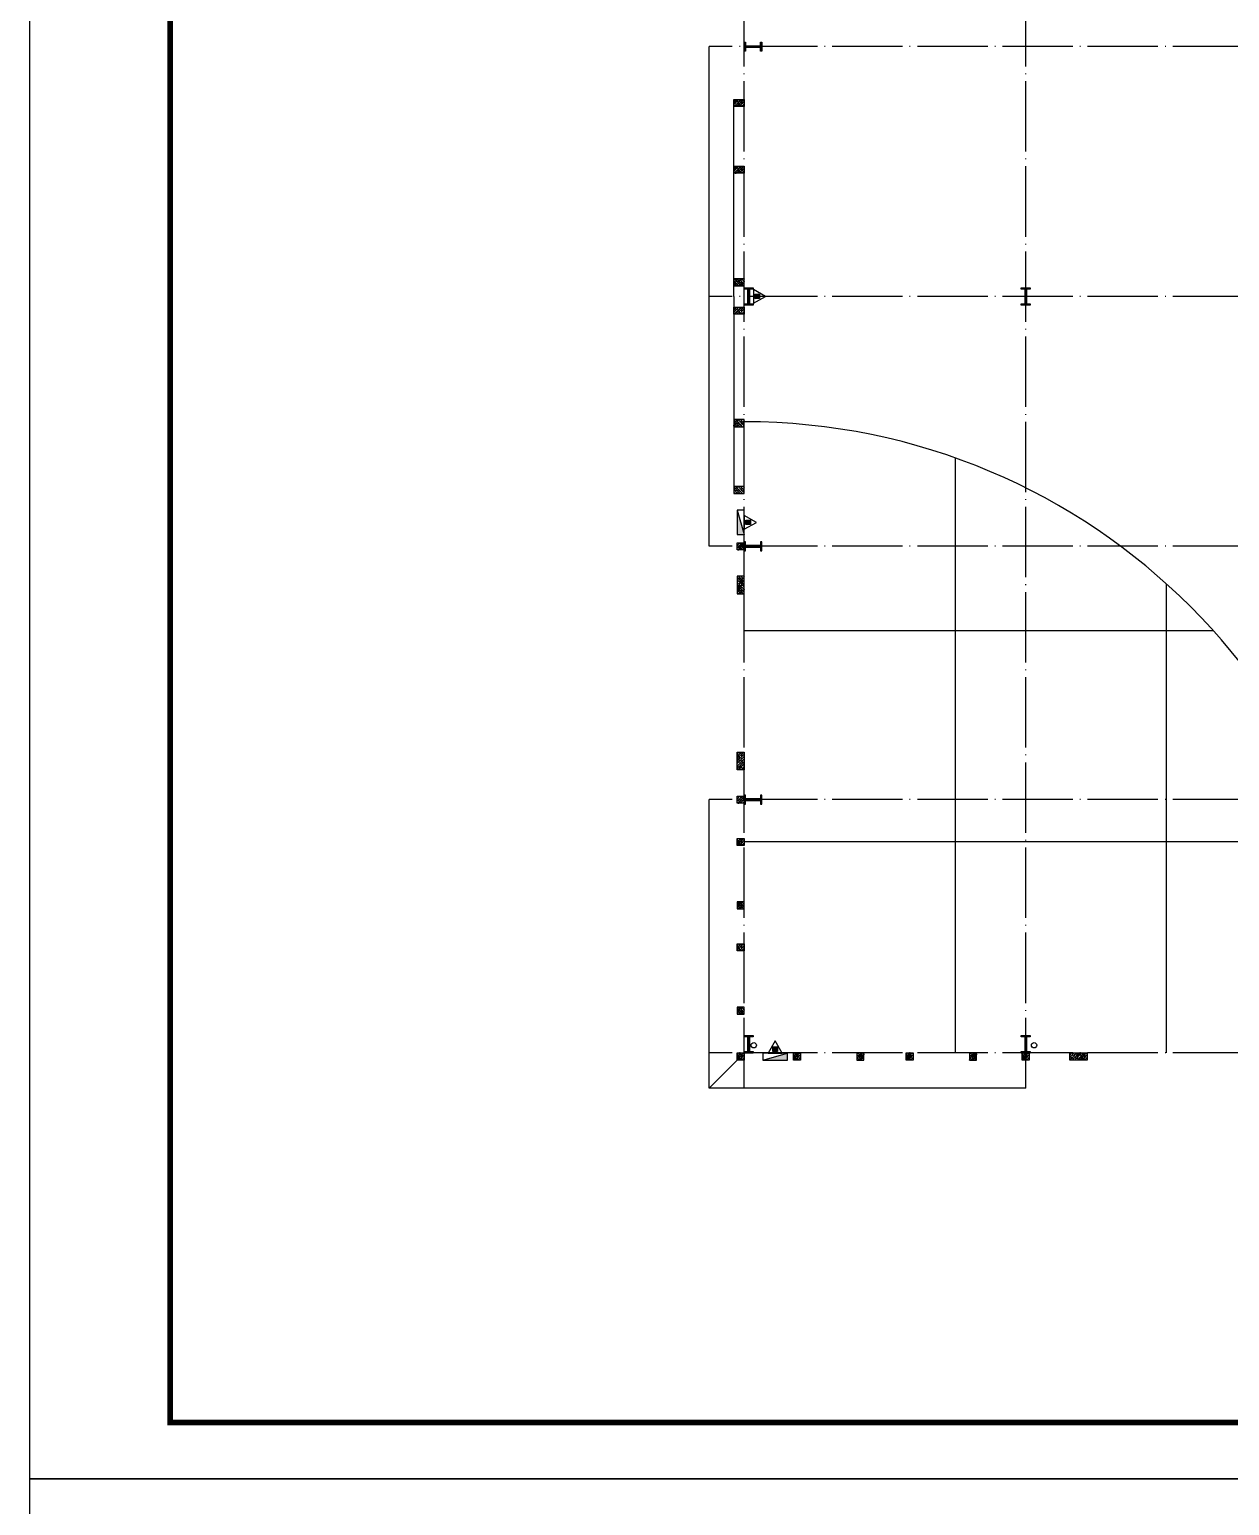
# Model space of a CAD drawing. Extents: x 1036631 to 1215829, y 514619 to 909419.
# Drawn here: x 1096949 to 1131059, y 715459 to 757406 of the extents above; entities that cross this region are included whole.
import ezdxf

# ---------------------------------------------------------------- set-up
doc = ezdxf.new("R2010")
doc.units = 0
doc.header["$LTSCALE"] = 1000
doc.header["$MEASUREMENT"] = 0
doc.linetypes.add('DOTE', pattern=[2.42, 2, -0.2, 0.02, -0.2])
for name, color, linetype in [('DOTE', 1, 'Continuous'), ('EQUIP_消火栓', 7, 'Continuous'), ('EQUIP_消防', 7, 'Continuous'), ('GZ', 7, 'Continuous'), ('PUB_TITLE', 4, 'Continuous'), ('VPIPE-消防', 1, 'TG_XH'), ('刚柱', 2, 'Continuous'), ('卫浴', 7, 'Continuous'), ('散水', 32, 'Continuous')]:
    doc.layers.add(name, color=color, linetype=linetype)
doc.styles.add('TG_LINETYPE', font='SIMPLEX', dxfattribs={"width": 0.8, "height": 3, "bigfont": 'HZTXT'})
doc.linetypes.add('TG_XH', pattern='A,2,-0.6,["XH",TG_LINETYPE,S=0.1,R=0,X=-0.52,Y=-0.15],0', length=2.6)

# ---------------------------------------------------------------- blocks, each defined once
blk = doc.blocks.new('sdhfxdhnfdhx')
h = blk.add_hatch(color=256)
h.paths.add_polyline_path([(3050366, 936899), (3050616, 936899), (3050616, 936859), (3050366, 936859)])
h.paths.add_polyline_path([(3050511, 937319), (3050511, 936899), (3050471, 936899), (3050471, 937319)])
h.paths.add_polyline_path([(3050366, 937359), (3050616, 937359), (3050616, 937319), (3050366, 937319)])
for points in [[(3050366, 937359), (3050616, 937359), (3050616, 937319), (3050366, 937319)], [(3050511, 937319), (3050511, 936899), (3050471, 936899), (3050471, 937319)], [(3050366, 936899), (3050616, 936899), (3050616, 936859), (3050366, 936859)]]:
    blk.add_lwpolyline(points, close=True)
blk = doc.blocks.new('$ATTACHMENT$00000214')
h = blk.add_hatch()
h.set_pattern_fill('ANSI31', color=256, scale=200, style=0)
h.set_pattern_definition([(45, (-38543.802, -6842.639), (-17.67767, 17.67767), [])])
h.paths.add_polyline_path([(-65, 2), (65, 2), (65, -128), (-65, -128)])
for points in [[(0, 172), (-198, -172), (198, -172)], [(-65, 2), (65, 2), (65, -128), (-65, -128)]]:
    blk.add_lwpolyline(points, close=True)
blk = doc.blocks.new('$TwtSys$00000434')
for p, q in [((-0.5, 0.5), (-0.5, -0.5)), ((-0.5, -0.5), (0.5, 0.5)), ((0.5, 0.5), (-0.5, 0.5)), ((0.5, -0.5), (0.5, 0.5)), ((-0.5, -0.5), (0.5, -0.5))]:
    blk.add_line(p, q)
blk.add_solid([(0.5, -0.5), (0.5, 0.5), (-0.5, -0.5)])
blk = doc.blocks.new('xhs')
at = {"layer": 'EQUIP_消火栓', "xscale": 700.0000000000026, "yscale": 200, "zscale": 700, "rotation": 359.9999949910357}
blk.add_blockref('$TwtSys$00000434', (4416311, -1410339), dxfattribs=at)
at = {"layer": 'EQUIP_消防'}
blk.add_blockref('$ATTACHMENT$00000214', (4416311, -1410067), dxfattribs=at)

msp = doc.modelspace()

# ---------------------------------------------------------------- hatches: boundary and pattern name
at = {"layer": 'GZ'}
h = msp.add_hatch(dxfattribs=at)
h.set_pattern_fill('钢筋混凝土', color=256, scale=20, style=0)
h.set_pattern_definition([(225, (1170651.187, 831023.906), (35.35534, -35.35534), []), (230, (1170651.19, 831023.9), (-143.45204, 12.55043), [15, -165]), (175, (1170651.19, 831023.9), (27.75027, -150.43843), [12, -132]), (280.4514, (1170639.23, 831024.95), (-115.70188, -137.8879), [12.74804, -140.22842]), (226.1842, (1170651.19, 830983.9), (-213.4482, 33.1038), [22.5, -247.5]), (276.6356, (1170633.4, 830986.66), (-186.93254, -194.82357), [19.12206, -210.3426]), (171.1842, (1170651.19, 830983.9), (-186.9324, -194.8237), [18, -198]), (201, (1170631.19, 830993.9), (-119.38141, 80.52378), [15, -165]), (146, (1170631.19, 830993.9), (-48.66307, -145.03), [12, -132]), (251.4514, (1170621.24, 831000.62), (-168.04453, -64.5061), [12.74804, -140.22842]), (217.5, (1170651.187, 831023.906), (-2.43197, -66.57877), [0, -130.4, 0, -134, 0, -132.5]), (187.5, (1170651.19, 831023.906), (-52.61391, -78.88234), [0, -76.4, 0, -127.4, 0, -50.5]), (147.5, (1170695.787, 831023.906), (-106.764487, 4.510974), [0, -50, 0, -156, 0, -207]), (137.5, (1170715.79, 831023.91), (-116.63723, -20.021), [0, -65, 0, -103.6, 0, -147])])
h.paths.add_polyline_path([(1117267, 755219), (1116967, 755219), (1116967, 755419), (1117267, 755419)])
h = msp.add_hatch(dxfattribs=at)
h.set_pattern_fill('钢筋混凝土', color=256, scale=20, style=0)
h.set_pattern_definition([(225, (1170651.187, 829123.906), (35.35534, -35.35534), []), (230, (1170651.19, 829123.9), (-143.45204, 12.55043), [15, -165]), (175, (1170651.19, 829123.9), (27.75027, -150.43843), [12, -132]), (280.4514, (1170639.23, 829124.95), (-115.70188, -137.8879), [12.74804, -140.22842]), (226.1842, (1170651.19, 829083.9), (-213.4482, 33.1038), [22.5, -247.5]), (276.6356, (1170633.4, 829086.66), (-186.93254, -194.82357), [19.12206, -210.3426]), (171.1842, (1170651.19, 829083.9), (-186.9324, -194.8237), [18, -198]), (201, (1170631.19, 829093.9), (-119.38141, 80.52378), [15, -165]), (146, (1170631.19, 829093.9), (-48.66307, -145.03), [12, -132]), (251.4514, (1170621.24, 829100.62), (-168.04453, -64.5061), [12.74804, -140.22842]), (217.5, (1170651.187, 829123.906), (-2.43197, -66.57877), [0, -130.4, 0, -134, 0, -132.5]), (187.5, (1170651.19, 829123.906), (-52.61391, -78.88234), [0, -76.4, 0, -127.4, 0, -50.5]), (147.5, (1170695.787, 829123.906), (-106.764487, 4.510974), [0, -50, 0, -156, 0, -207]), (137.5, (1170715.79, 829123.91), (-116.63723, -20.021), [0, -65, 0, -103.6, 0, -147])])
h.paths.add_polyline_path([(1117267, 753319), (1116967, 753319), (1116967, 753519), (1117267, 753519)])
h = msp.add_hatch(dxfattribs=at)
h.set_pattern_fill('钢筋混凝土', color=256, scale=20, style=0)
h.set_pattern_definition([(135, (1170651.187, 674513.577), (35.35534, 35.35534), []), (130, (1170651.19, 674513.58), (-143.45204, -12.55043), [15, -165]), (185, (1170651.19, 674513.58), (27.75027, 150.43843), [12, -132]), (79.5486, (1170639.23, 674512.53), (-115.70188, 137.8879), [12.74804, -140.22842]), (133.8158, (1170651.19, 674553.58), (-213.4482, -33.1038), [22.5, -247.5]), (83.3644, (1170633.4, 674550.82), (-186.93254, 194.82357), [19.12206, -210.3426]), (188.8158, (1170651.19, 674553.58), (-186.9324, 194.8237), [18, -198]), (159, (1170631.19, 674543.58), (-119.38141, -80.52378), [15, -165]), (214, (1170631.19, 674543.58), (-48.66307, 145.03), [12, -132]), (108.5486, (1170621.24, 674536.87), (-168.04453, 64.5061), [12.74804, -140.22842]), (142.5, (1170651.187, 674513.577), (-2.43197, 66.57877), [0, -130.4, 0, -134, 0, -132.5]), (172.5, (1170651.19, 674513.58), (-52.61391, 78.88234), [0, -76.4, 0, -127.4, 0, -50.5]), (212.5, (1170695.787, 674513.58), (-106.764487, -4.510974), [0, -50, 0, -156, 0, -207]), (222.5, (1170715.79, 674513.58), (-116.63723, 20.021), [0, -65, 0, -103.6, 0, -147])])
h.paths.add_polyline_path([(1117267, 750319), (1116967, 750319), (1116967, 750119), (1117267, 750119)])
h = msp.add_hatch(dxfattribs=at)
h.set_pattern_fill('钢筋混凝土', color=256, scale=20, style=0)
h.set_pattern_definition([(225, (1170651.187, 825123.906), (35.35534, -35.35534), []), (230, (1170651.19, 825123.9), (-143.45204, 12.55043), [15, -165]), (175, (1170651.19, 825123.9), (27.75027, -150.43843), [12, -132]), (280.4514, (1170639.23, 825124.95), (-115.70188, -137.8879), [12.74804, -140.22842]), (226.1842, (1170651.19, 825083.9), (-213.4482, 33.1038), [22.5, -247.5]), (276.6356, (1170633.4, 825086.66), (-186.93254, -194.82357), [19.12206, -210.3426]), (171.1842, (1170651.19, 825083.9), (-186.9324, -194.8237), [18, -198]), (201, (1170631.19, 825093.9), (-119.38141, 80.52378), [15, -165]), (146, (1170631.19, 825093.9), (-48.66307, -145.03), [12, -132]), (251.4514, (1170621.24, 825100.62), (-168.04453, -64.5061), [12.74804, -140.22842]), (217.5, (1170651.187, 825123.906), (-2.43197, -66.57877), [0, -130.4, 0, -134, 0, -132.5]), (187.5, (1170651.19, 825123.906), (-52.61391, -78.88234), [0, -76.4, 0, -127.4, 0, -50.5]), (147.5, (1170695.787, 825123.906), (-106.764487, 4.510974), [0, -50, 0, -156, 0, -207]), (137.5, (1170715.79, 825123.91), (-116.63723, -20.021), [0, -65, 0, -103.6, 0, -147])])
h.paths.add_polyline_path([(1117267, 749319), (1116967, 749319), (1116967, 749519), (1117267, 749519)])
h = msp.add_hatch(dxfattribs=at)
h.set_pattern_fill('钢筋混凝土', color=256, scale=20, style=0)
h.set_pattern_definition([(135, (1170551.187, 670513.577), (35.35534, 35.35534), []), (130, (1170551.19, 670513.58), (-143.45204, -12.55043), [15, -165]), (185, (1170551.19, 670513.58), (27.75027, 150.43843), [12, -132]), (79.5486, (1170539.23, 670512.53), (-115.70188, 137.8879), [12.74804, -140.22842]), (133.8158, (1170551.19, 670553.58), (-213.4482, -33.1038), [22.5, -247.5]), (83.3644, (1170533.4, 670550.82), (-186.93254, 194.82357), [19.12206, -210.3426]), (188.8158, (1170551.19, 670553.58), (-186.9324, 194.8237), [18, -198]), (159, (1170531.19, 670543.58), (-119.38141, -80.52378), [15, -165]), (214, (1170531.19, 670543.58), (-48.66307, 145.03), [12, -132]), (108.5486, (1170521.24, 670536.87), (-168.04453, 64.5061), [12.74804, -140.22842]), (142.5, (1170551.187, 670513.577), (-2.43197, 66.57877), [0, -130.4, 0, -134, 0, -132.5]), (172.5, (1170551.19, 670513.58), (-52.61391, 78.88234), [0, -76.4, 0, -127.4, 0, -50.5]), (212.5, (1170595.787, 670513.58), (-106.764487, -4.510974), [0, -50, 0, -156, 0, -207]), (222.5, (1170615.79, 670513.58), (-116.63723, 20.021), [0, -65, 0, -103.6, 0, -147])])
h.paths.add_polyline_path([(1117267, 746319), (1116967, 746319), (1116967, 746119), (1117267, 746119)])
h = msp.add_hatch(dxfattribs=at)
h.set_pattern_fill('钢筋混凝土', color=256, scale=20, style=0)
h.set_pattern_definition([(135, (1170551.187, 668613.577), (35.35534, 35.35534), []), (130, (1170551.19, 668613.58), (-143.45204, -12.55043), [15, -165]), (185, (1170551.19, 668613.58), (27.75027, 150.43843), [12, -132]), (79.5486, (1170539.23, 668612.53), (-115.70188, 137.8879), [12.74804, -140.22842]), (133.8158, (1170551.19, 668653.58), (-213.4482, -33.1038), [22.5, -247.5]), (83.3644, (1170533.4, 668650.82), (-186.93254, 194.82357), [19.12206, -210.3426]), (188.8158, (1170551.19, 668653.58), (-186.9324, 194.8237), [18, -198]), (159, (1170531.19, 668643.58), (-119.38141, -80.52378), [15, -165]), (214, (1170531.19, 668643.58), (-48.66307, 145.03), [12, -132]), (108.5486, (1170521.24, 668636.87), (-168.04453, 64.5061), [12.74804, -140.22842]), (142.5, (1170551.187, 668613.577), (-2.43197, 66.57877), [0, -130.4, 0, -134, 0, -132.5]), (172.5, (1170551.19, 668613.58), (-52.61391, 78.88234), [0, -76.4, 0, -127.4, 0, -50.5]), (212.5, (1170595.787, 668613.58), (-106.764487, -4.510974), [0, -50, 0, -156, 0, -207]), (222.5, (1170615.79, 668613.58), (-116.63723, 20.021), [0, -65, 0, -103.6, 0, -147])])
h.paths.add_polyline_path([(1117267, 744419), (1116967, 744419), (1116967, 744219), (1117267, 744219)])
h = msp.add_hatch(dxfattribs=at)
h.set_pattern_fill('钢筋混凝土', color=256, scale=20, style=0)
h.set_pattern_definition([(45, (1063681.9, 667013.577), (-35.35534, 35.35534), []), (50, (1063681.9, 667013.58), (143.45204, -12.55043), [15, -165]), (355, (1063681.9, 667013.58), (-27.75027, 150.43843), [12, -132]), (100.4514, (1063693.86, 667012.53), (115.70188, 137.8879), [12.74804, -140.22842]), (46.1842, (1063681.9, 667053.58), (213.4482, -33.1038), [22.5, -247.5]), (96.6356, (1063699.69, 667050.82), (186.93254, 194.82357), [19.12206, -210.3426]), (351.1842, (1063681.9, 667053.58), (186.9324, 194.8237), [18, -198]), (21, (1063701.9, 667043.58), (119.38141, -80.52378), [15, -165]), (326, (1063701.9, 667043.58), (48.66307, 145.03), [12, -132]), (71.4514, (1063711.85, 667036.87), (168.04453, 64.5061), [12.74804, -140.22842]), (37.5, (1063681.9, 667013.577), (2.43197, 66.57877), [0, -130.4, 0, -134, 0, -132.5]), (7.5, (1063681.9, 667013.58), (52.61391, 78.88234), [0, -76.4, 0, -127.4, 0, -50.5]), (327.5, (1063637.3, 667013.58), (106.764487, -4.510974), [0, -50, 0, -156, 0, -207]), (317.5, (1063617.3, 667013.58), (116.63723, 20.021), [0, -65, 0, -103.6, 0, -147])])
h.paths.add_polyline_path([(1117067, 742819), (1117267, 742819), (1117267, 742619), (1117067, 742619)])
h = msp.add_hatch(dxfattribs=at)
h.set_pattern_fill('钢筋混凝土', color=256, scale=20, style=0)
h.set_pattern_definition([(135, (1170651.187, 665763.577), (35.35534, 35.35534), []), (130, (1170651.19, 665763.58), (-143.45204, -12.55043), [15, -165]), (185, (1170651.19, 665763.58), (27.75027, 150.43843), [12, -132]), (79.5486, (1170639.23, 665762.53), (-115.70188, 137.8879), [12.74804, -140.22842]), (133.8158, (1170651.19, 665803.58), (-213.4482, -33.1038), [22.5, -247.5]), (83.3644, (1170633.4, 665800.82), (-186.93254, 194.82357), [19.12206, -210.3426]), (188.8158, (1170651.19, 665803.58), (-186.9324, 194.8237), [18, -198]), (159, (1170631.19, 665793.58), (-119.38141, -80.52378), [15, -165]), (214, (1170631.19, 665793.58), (-48.66307, 145.03), [12, -132]), (108.5486, (1170621.24, 665786.87), (-168.04453, 64.5061), [12.74804, -140.22842]), (142.5, (1170651.187, 665763.577), (-2.43197, 66.57877), [0, -130.4, 0, -134, 0, -132.5]), (172.5, (1170651.19, 665763.58), (-52.61391, 78.88234), [0, -76.4, 0, -127.4, 0, -50.5]), (212.5, (1170695.787, 665763.58), (-106.764487, -4.510974), [0, -50, 0, -156, 0, -207]), (222.5, (1170715.79, 665763.58), (-116.63723, 20.021), [0, -65, 0, -103.6, 0, -147])])
h.paths.add_polyline_path([(1117267, 741869), (1117067, 741869), (1117067, 741369), (1117267, 741369)])
h = msp.add_hatch(dxfattribs=at)
h.set_pattern_fill('钢筋混凝土', color=256, scale=20, style=0)
h.set_pattern_definition([(225, (1170651.187, 812473.906), (35.35534, -35.35534), []), (230, (1170651.19, 812473.9), (-143.45204, 12.55043), [15, -165]), (175, (1170651.19, 812473.9), (27.75027, -150.43843), [12, -132]), (280.4514, (1170639.23, 812474.95), (-115.70188, -137.8879), [12.74804, -140.22842]), (226.1842, (1170651.19, 812433.9), (-213.4482, 33.1038), [22.5, -247.5]), (276.6356, (1170633.4, 812436.66), (-186.93254, -194.82357), [19.12206, -210.3426]), (171.1842, (1170651.19, 812433.9), (-186.9324, -194.8237), [18, -198]), (201, (1170631.19, 812443.9), (-119.38141, 80.52378), [15, -165]), (146, (1170631.19, 812443.9), (-48.66307, -145.03), [12, -132]), (251.4514, (1170621.24, 812450.62), (-168.04453, -64.5061), [12.74804, -140.22842]), (217.5, (1170651.187, 812473.906), (-2.43197, -66.57877), [0, -130.4, 0, -134, 0, -132.5]), (187.5, (1170651.19, 812473.906), (-52.61391, -78.88234), [0, -76.4, 0, -127.4, 0, -50.5]), (147.5, (1170695.787, 812473.906), (-106.764487, 4.510974), [0, -50, 0, -156, 0, -207]), (137.5, (1170715.79, 812473.91), (-116.63723, -20.021), [0, -65, 0, -103.6, 0, -147])])
h.paths.add_polyline_path([(1117267, 736369), (1117067, 736369), (1117067, 736869), (1117267, 736869)])
h = msp.add_hatch(dxfattribs=at)
h.set_pattern_fill('钢筋混凝土', color=256, scale=20, style=0)
h.set_pattern_definition([(45, (1063681.9, 659813.577), (-35.35534, 35.35534), []), (50, (1063681.9, 659813.58), (143.45204, -12.55043), [15, -165]), (355, (1063681.9, 659813.58), (-27.75027, 150.43843), [12, -132]), (100.4514, (1063693.86, 659812.53), (115.70188, 137.8879), [12.74804, -140.22842]), (46.1842, (1063681.9, 659853.58), (213.4482, -33.1038), [22.5, -247.5]), (96.6356, (1063699.69, 659850.82), (186.93254, 194.82357), [19.12206, -210.3426]), (351.1842, (1063681.9, 659853.58), (186.9324, 194.8237), [18, -198]), (21, (1063701.9, 659843.58), (119.38141, -80.52378), [15, -165]), (326, (1063701.9, 659843.58), (48.66307, 145.03), [12, -132]), (71.4514, (1063711.85, 659836.87), (168.04453, 64.5061), [12.74804, -140.22842]), (37.5, (1063681.9, 659813.577), (2.43197, 66.57877), [0, -130.4, 0, -134, 0, -132.5]), (7.5, (1063681.9, 659813.58), (52.61391, 78.88234), [0, -76.4, 0, -127.4, 0, -50.5]), (327.5, (1063637.3, 659813.58), (106.764487, -4.510974), [0, -50, 0, -156, 0, -207]), (317.5, (1063617.3, 659813.58), (116.63723, 20.021), [0, -65, 0, -103.6, 0, -147])])
h.paths.add_polyline_path([(1117067, 735619), (1117267, 735619), (1117267, 735419), (1117067, 735419)])
h = msp.add_hatch(dxfattribs=at)
h.set_pattern_fill('钢筋混凝土', color=256, scale=20, style=0)
h.set_pattern_definition([(225, (1170651.187, 810023.623), (35.35534, -35.35534), []), (230, (1170651.19, 810023.62), (-143.45204, 12.55043), [15, -165]), (175, (1170651.19, 810023.62), (27.75027, -150.43843), [12, -132]), (280.4514, (1170639.23, 810024.67), (-115.70188, -137.8879), [12.74804, -140.22842]), (226.1842, (1170651.19, 809983.62), (-213.4482, 33.1038), [22.5, -247.5]), (276.6356, (1170633.4, 809986.38), (-186.93254, -194.82357), [19.12206, -210.3426]), (171.1842, (1170651.19, 809983.62), (-186.9324, -194.8237), [18, -198]), (201, (1170631.19, 809993.62), (-119.38141, 80.52378), [15, -165]), (146, (1170631.19, 809993.62), (-48.66307, -145.03), [12, -132]), (251.4514, (1170621.24, 810000.33), (-168.04453, -64.5061), [12.74804, -140.22842]), (217.5, (1170651.187, 810023.623), (-2.43197, -66.57877), [0, -130.4, 0, -134, 0, -132.5]), (187.5, (1170651.19, 810023.62), (-52.61391, -78.88234), [0, -76.4, 0, -127.4, 0, -50.5]), (147.5, (1170695.787, 810023.623), (-106.764487, 4.510974), [0, -50, 0, -156, 0, -207]), (137.5, (1170715.79, 810023.62), (-116.63723, -20.021), [0, -65, 0, -103.6, 0, -147])])
h.paths.add_polyline_path([(1117267, 734218), (1117067, 734218), (1117067, 734418), (1117267, 734418)])
h = msp.add_hatch(dxfattribs=at)
h.set_pattern_fill('钢筋混凝土', color=256, scale=20, style=0)
h.set_pattern_definition([(135, (1170651.187, 656813.295), (35.35534, 35.35534), []), (130, (1170651.19, 656813.3), (-143.45204, -12.55043), [15, -165]), (185, (1170651.19, 656813.3), (27.75027, 150.43843), [12, -132]), (79.5486, (1170639.23, 656812.25), (-115.70188, 137.8879), [12.74804, -140.22842]), (133.8158, (1170651.19, 656853.3), (-213.4482, -33.1038), [22.5, -247.5]), (83.3644, (1170633.4, 656850.54), (-186.93254, 194.82357), [19.12206, -210.3426]), (188.8158, (1170651.19, 656853.3), (-186.9324, 194.8237), [18, -198]), (159, (1170631.19, 656843.3), (-119.38141, -80.52378), [15, -165]), (214, (1170631.19, 656843.3), (-48.66307, 145.03), [12, -132]), (108.5486, (1170621.24, 656836.58), (-168.04453, 64.5061), [12.74804, -140.22842]), (142.5, (1170651.187, 656813.295), (-2.43197, 66.57877), [0, -130.4, 0, -134, 0, -132.5]), (172.5, (1170651.19, 656813.295), (-52.61391, 78.88234), [0, -76.4, 0, -127.4, 0, -50.5]), (212.5, (1170695.787, 656813.295), (-106.764487, -4.510974), [0, -50, 0, -156, 0, -207]), (222.5, (1170715.79, 656813.29), (-116.63723, 20.021), [0, -65, 0, -103.6, 0, -147])])
h.paths.add_polyline_path([(1117267, 732618), (1117067, 732618), (1117067, 732418), (1117267, 732418)])
h = msp.add_hatch(dxfattribs=at)
h.set_pattern_fill('钢筋混凝土', color=256, scale=20, style=0)
h.set_pattern_definition([(225, (1170651.187, 807024.11), (35.35534, -35.35534), []), (230, (1170651.19, 807024.11), (-143.45204, 12.55043), [15, -165]), (175, (1170651.19, 807024.11), (27.75027, -150.43843), [12, -132]), (280.4514, (1170639.23, 807025.15), (-115.70188, -137.8879), [12.74804, -140.22842]), (226.1842, (1170651.19, 806984.1), (-213.4482, 33.1038), [22.5, -247.5]), (276.6356, (1170633.4, 806986.87), (-186.93254, -194.82357), [19.12206, -210.3426]), (171.1842, (1170651.19, 806984.1), (-186.9324, -194.8237), [18, -198]), (201, (1170631.19, 806994.11), (-119.38141, 80.52378), [15, -165]), (146, (1170631.19, 806994.11), (-48.66307, -145.03), [12, -132]), (251.4514, (1170621.24, 807000.82), (-168.04453, -64.5061), [12.74804, -140.22842]), (217.5, (1170651.187, 807024.11), (-2.43197, -66.57877), [0, -130.4, 0, -134, 0, -132.5]), (187.5, (1170651.19, 807024.11), (-52.61391, -78.88234), [0, -76.4, 0, -127.4, 0, -50.5]), (147.5, (1170695.787, 807024.11), (-106.764487, 4.510974), [0, -50, 0, -156, 0, -207]), (137.5, (1170715.79, 807024.11), (-116.63723, -20.021), [0, -65, 0, -103.6, 0, -147])])
h.paths.add_polyline_path([(1117267, 731219), (1117067, 731219), (1117067, 731419), (1117267, 731419)])
h = msp.add_hatch(dxfattribs=at)
h.set_pattern_fill('钢筋混凝土', color=256, scale=20, style=0)
h.set_pattern_definition([(135, (1170651.187, 653813.78), (35.35534, 35.35534), []), (130, (1170651.19, 653813.78), (-143.45204, -12.55043), [15, -165]), (185, (1170651.19, 653813.78), (27.75027, 150.43843), [12, -132]), (79.5486, (1170639.23, 653812.73), (-115.70188, 137.8879), [12.74804, -140.22842]), (133.8158, (1170651.19, 653853.78), (-213.4482, -33.1038), [22.5, -247.5]), (83.3644, (1170633.4, 653851.02), (-186.93254, 194.82357), [19.12206, -210.3426]), (188.8158, (1170651.19, 653853.78), (-186.9324, 194.8237), [18, -198]), (159, (1170631.19, 653843.78), (-119.38141, -80.52378), [15, -165]), (214, (1170631.19, 653843.78), (-48.66307, 145.03), [12, -132]), (108.5486, (1170621.24, 653837.07), (-168.04453, 64.5061), [12.74804, -140.22842]), (142.5, (1170651.187, 653813.78), (-2.43197, 66.57877), [0, -130.4, 0, -134, 0, -132.5]), (172.5, (1170651.19, 653813.78), (-52.61391, 78.88234), [0, -76.4, 0, -127.4, 0, -50.5]), (212.5, (1170695.787, 653813.78), (-106.764487, -4.510974), [0, -50, 0, -156, 0, -207]), (222.5, (1170715.79, 653813.78), (-116.63723, 20.021), [0, -65, 0, -103.6, 0, -147])])
h.paths.add_polyline_path([(1117267, 729619), (1117067, 729619), (1117067, 729419), (1117267, 729419)])
h = msp.add_hatch(dxfattribs=at)
h.set_pattern_fill('钢筋混凝土', color=256, scale=20, style=0)
h.set_pattern_definition([(225, (1170651.187, 803923.906), (35.35534, -35.35534), []), (230, (1170651.19, 803923.9), (-143.45204, 12.55043), [15, -165]), (175, (1170651.19, 803923.9), (27.75027, -150.43843), [12, -132]), (280.4514, (1170639.23, 803924.95), (-115.70188, -137.8879), [12.74804, -140.22842]), (226.1842, (1170651.19, 803883.9), (-213.4482, 33.1038), [22.5, -247.5]), (276.6356, (1170633.4, 803886.66), (-186.93254, -194.82357), [19.12206, -210.3426]), (171.1842, (1170651.19, 803883.9), (-186.9324, -194.8237), [18, -198]), (201, (1170631.19, 803893.9), (-119.38141, 80.52378), [15, -165]), (146, (1170631.19, 803893.9), (-48.66307, -145.03), [12, -132]), (251.4514, (1170621.24, 803900.62), (-168.04453, -64.5061), [12.74804, -140.22842]), (217.5, (1170651.187, 803923.906), (-2.43197, -66.57877), [0, -130.4, 0, -134, 0, -132.5]), (187.5, (1170651.19, 803923.906), (-52.61391, -78.88234), [0, -76.4, 0, -127.4, 0, -50.5]), (147.5, (1170695.787, 803923.906), (-106.764487, 4.510974), [0, -50, 0, -156, 0, -207]), (137.5, (1170715.79, 803923.91), (-116.63723, -20.021), [0, -65, 0, -103.6, 0, -147])])
h.paths.add_polyline_path([(1117267, 728119), (1117067, 728119), (1117067, 728319), (1117267, 728319)])
h = msp.add_hatch(dxfattribs=at)
h.set_pattern_fill('钢筋混凝土', color=256, scale=20, style=0)
h.set_pattern_definition([(225, (1172251.13, 803923.906), (35.35534, -35.35534), []), (230, (1172251.13, 803923.9), (-143.45204, 12.55043), [15, -165]), (175, (1172251.13, 803923.9), (27.75027, -150.43843), [12, -132]), (280.4514, (1172239.17, 803924.95), (-115.70188, -137.8879), [12.74804, -140.22842]), (226.1842, (1172251.13, 803883.9), (-213.4482, 33.1038), [22.5, -247.5]), (276.6356, (1172233.34, 803886.66), (-186.93254, -194.82357), [19.12206, -210.3426]), (171.1842, (1172251.13, 803883.9), (-186.9324, -194.8237), [18, -198]), (201, (1172231.13, 803893.9), (-119.38141, 80.52378), [15, -165]), (146, (1172231.13, 803893.9), (-48.66307, -145.03), [12, -132]), (251.4514, (1172221.18, 803900.62), (-168.04453, -64.5061), [12.74804, -140.22842]), (217.5, (1172251.13, 803923.906), (-2.43197, -66.57877), [0, -130.4, 0, -134, 0, -132.5]), (187.5, (1172251.13, 803923.906), (-52.61391, -78.88234), [0, -76.4, 0, -127.4, 0, -50.5]), (147.5, (1172295.73, 803923.906), (-106.764487, 4.510974), [0, -50, 0, -156, 0, -207]), (137.5, (1172315.73, 803923.91), (-116.63723, -20.021), [0, -65, 0, -103.6, 0, -147])])
h.paths.add_polyline_path([(1118866, 728119), (1118666, 728119), (1118666, 728319), (1118866, 728319)])
h = msp.add_hatch(dxfattribs=at)
h.set_pattern_fill('钢筋混凝土', color=256, scale=20, style=0)
h.set_pattern_definition([(315, (1067081.844, 803923.906), (-35.35534, -35.35534), []), (310, (1067081.84, 803923.9), (143.45204, 12.55043), [15, -165]), (5, (1067081.84, 803923.9), (-27.75027, -150.43843), [12, -132]), (259.5486, (1067093.8, 803924.95), (115.70188, -137.8879), [12.74804, -140.22842]), (313.8158, (1067081.84, 803883.9), (213.4482, 33.1038), [22.5, -247.5]), (263.3644, (1067099.63, 803886.66), (186.93254, -194.82357), [19.12206, -210.3426]), (8.8158, (1067081.84, 803883.9), (186.9324, -194.8237), [18, -198]), (339, (1067101.84, 803893.9), (119.38141, 80.52378), [15, -165]), (34, (1067101.84, 803893.9), (48.66307, -145.03), [12, -132]), (288.5486, (1067111.79, 803900.62), (168.04453, -64.5061), [12.74804, -140.22842]), (322.5, (1067081.844, 803923.906), (2.43197, -66.57877), [0, -130.4, 0, -134, 0, -132.5]), (352.5, (1067081.844, 803923.906), (52.61391, -78.88234), [0, -76.4, 0, -127.4, 0, -50.5]), (32.5, (1067037.244, 803923.906), (106.764487, 4.510974), [0, -50, 0, -156, 0, -207]), (42.5, (1067017.24, 803923.91), (116.63723, -20.021), [0, -65, 0, -103.6, 0, -147])])
h.paths.add_polyline_path([(1120466, 728119), (1120666, 728119), (1120666, 728319), (1120466, 728319)])
h = msp.add_hatch(dxfattribs=at)
h.set_pattern_fill('钢筋混凝土', color=256, scale=20, style=0)
h.set_pattern_definition([(225, (1175451.435, 803923.906), (35.35534, -35.35534), []), (230, (1175451.43, 803923.9), (-143.45204, 12.55043), [15, -165]), (175, (1175451.43, 803923.9), (27.75027, -150.43843), [12, -132]), (280.4514, (1175439.48, 803924.95), (-115.70188, -137.8879), [12.74804, -140.22842]), (226.1842, (1175451.43, 803883.9), (-213.4482, 33.1038), [22.5, -247.5]), (276.6356, (1175433.65, 803886.66), (-186.93254, -194.82357), [19.12206, -210.3426]), (171.1842, (1175451.43, 803883.9), (-186.9324, -194.8237), [18, -198]), (201, (1175431.43, 803893.9), (-119.38141, 80.52378), [15, -165]), (146, (1175431.43, 803893.9), (-48.66307, -145.03), [12, -132]), (251.4514, (1175421.49, 803900.62), (-168.04453, -64.5061), [12.74804, -140.22842]), (217.5, (1175451.435, 803923.906), (-2.43197, -66.57877), [0, -130.4, 0, -134, 0, -132.5]), (187.5, (1175451.435, 803923.906), (-52.61391, -78.88234), [0, -76.4, 0, -127.4, 0, -50.5]), (147.5, (1175496.035, 803923.906), (-106.764487, 4.510974), [0, -50, 0, -156, 0, -207]), (137.5, (1175516.035, 803923.91), (-116.63723, -20.021), [0, -65, 0, -103.6, 0, -147])])
h.paths.add_polyline_path([(1122067, 728119), (1121867, 728119), (1121867, 728319), (1122067, 728319)])
h = msp.add_hatch(dxfattribs=at)
h.set_pattern_fill('钢筋混凝土', color=256, scale=20, style=0)
h.set_pattern_definition([(315, (1070282.15, 803923.906), (-35.35534, -35.35534), []), (310, (1070282.15, 803923.9), (143.45204, 12.55043), [15, -165]), (5, (1070282.15, 803923.9), (-27.75027, -150.43843), [12, -132]), (259.5486, (1070294.1, 803924.95), (115.70188, -137.8879), [12.74804, -140.22842]), (313.8158, (1070282.15, 803883.9), (213.4482, 33.1038), [22.5, -247.5]), (263.3644, (1070299.94, 803886.66), (186.93254, -194.82357), [19.12206, -210.3426]), (8.8158, (1070282.15, 803883.9), (186.9324, -194.8237), [18, -198]), (339, (1070302.15, 803893.9), (119.38141, 80.52378), [15, -165]), (34, (1070302.15, 803893.9), (48.66307, -145.03), [12, -132]), (288.5486, (1070312.1, 803900.62), (168.04453, -64.5061), [12.74804, -140.22842]), (322.5, (1070282.15, 803923.906), (2.43197, -66.57877), [0, -130.4, 0, -134, 0, -132.5]), (352.5, (1070282.15, 803923.906), (52.61391, -78.88234), [0, -76.4, 0, -127.4, 0, -50.5]), (32.5, (1070237.55, 803923.906), (106.764487, 4.510974), [0, -50, 0, -156, 0, -207]), (42.5, (1070217.55, 803923.91), (116.63723, -20.021), [0, -65, 0, -103.6, 0, -147])])
h.paths.add_polyline_path([(1123667, 728119), (1123867, 728119), (1123867, 728319), (1123667, 728319)])
h = msp.add_hatch(dxfattribs=at)
h.set_pattern_fill('钢筋混凝土', color=256, scale=20, style=0)
h.set_pattern_definition([(225, (1178751.187, 803923.906), (35.35534, -35.35534), []), (230, (1178751.19, 803923.9), (-143.45204, 12.55043), [15, -165]), (175, (1178751.19, 803923.9), (27.75027, -150.43843), [12, -132]), (280.4514, (1178739.23, 803924.95), (-115.70188, -137.8879), [12.74804, -140.22842]), (226.1842, (1178751.19, 803883.9), (-213.4482, 33.1038), [22.5, -247.5]), (276.6356, (1178733.4, 803886.66), (-186.93254, -194.82357), [19.12206, -210.3426]), (171.1842, (1178751.19, 803883.9), (-186.9324, -194.8237), [18, -198]), (201, (1178731.19, 803893.9), (-119.38141, 80.52378), [15, -165]), (146, (1178731.19, 803893.9), (-48.66307, -145.03), [12, -132]), (251.4514, (1178721.24, 803900.62), (-168.04453, -64.5061), [12.74804, -140.22842]), (217.5, (1178751.187, 803923.906), (-2.43197, -66.57877), [0, -130.4, 0, -134, 0, -132.5]), (187.5, (1178751.19, 803923.906), (-52.61391, -78.88234), [0, -76.4, 0, -127.4, 0, -50.5]), (147.5, (1178795.787, 803923.906), (-106.764487, 4.510974), [0, -50, 0, -156, 0, -207]), (137.5, (1178815.79, 803923.91), (-116.63723, -20.021), [0, -65, 0, -103.6, 0, -147])])
h.paths.add_polyline_path([(1125367, 728119), (1125167, 728119), (1125167, 728319), (1125367, 728319)])
h = msp.add_hatch(dxfattribs=at)
h.set_pattern_fill('钢筋混凝土', color=256, scale=20, style=0)
h.set_pattern_definition([(225, (1180401.187, 803923.906), (35.35534, -35.35534), []), (230, (1180401.19, 803923.9), (-143.45204, 12.55043), [15, -165]), (175, (1180401.19, 803923.9), (27.75027, -150.43843), [12, -132]), (280.4514, (1180389.23, 803924.95), (-115.70188, -137.8879), [12.74804, -140.22842]), (226.1842, (1180401.19, 803883.9), (-213.4482, 33.1038), [22.5, -247.5]), (276.6356, (1180383.4, 803886.66), (-186.93254, -194.82357), [19.12206, -210.3426]), (171.1842, (1180401.19, 803883.9), (-186.9324, -194.8237), [18, -198]), (201, (1180381.19, 803893.9), (-119.38141, 80.52378), [15, -165]), (146, (1180381.19, 803893.9), (-48.66307, -145.03), [12, -132]), (251.4514, (1180371.24, 803900.62), (-168.04453, -64.5061), [12.74804, -140.22842]), (217.5, (1180401.187, 803923.906), (-2.43197, -66.57877), [0, -130.4, 0, -134, 0, -132.5]), (187.5, (1180401.19, 803923.906), (-52.61391, -78.88234), [0, -76.4, 0, -127.4, 0, -50.5]), (147.5, (1180445.787, 803923.906), (-106.764487, 4.510974), [0, -50, 0, -156, 0, -207]), (137.5, (1180465.79, 803923.91), (-116.63723, -20.021), [0, -65, 0, -103.6, 0, -147])])
h.paths.add_polyline_path([(1127017, 728119), (1126517, 728119), (1126517, 728319), (1127017, 728319)])

# ---------------------------------------------------------------- linework, layer by layer
for points in [[(1116967, 749819), (1116967, 755419), (1117067, 755419)], [(1116967, 749819), (1116967, 744219), (1117067, 744219)]]:
    msp.add_lwpolyline(points)
at = {"layer": 'DOTE', "color": 251, "linetype": 'DOTE'}
for p, q in [((1117267, 727319), (1117267, 772319)), ((1125267, 727319), (1125267, 772319)), ((1182267, 756919), (1116267, 756919)), ((1182267, 749819), (1116267, 749819)), ((1182267, 742719), (1116267, 742719)), ((1182267, 735519), (1116267, 735519)), ((1182267, 728319), (1116267, 728319))]:
    msp.add_line(p, q, dxfattribs=at)
at = {"layer": 'DOTE', "color": 251, "linetype": 'ByBlock', "ltscale": 0.04}
for p, q in [((1123267, 728319), (1123267, 745225)), ((1129267, 728319), (1129267, 741654)), ((1130602, 740319), (1117267, 740319)), ((1134173, 734319), (1117267, 734319))]:
    msp.add_line(p, q, dxfattribs=at)
msp.add_arc((1117267, 728319), 17940, 0, 90, dxfattribs=at)
at = {"layer": 'GZ'}
for points in [[(1117267, 755219), (1116967, 755219), (1116967, 755419), (1117267, 755419)], [(1117267, 753319), (1116967, 753319), (1116967, 753519), (1117267, 753519)], [(1117267, 750319), (1116967, 750319), (1116967, 750119), (1117267, 750119)], [(1117267, 749319), (1116967, 749319), (1116967, 749519), (1117267, 749519)], [(1117267, 746319), (1116967, 746319), (1116967, 746119), (1117267, 746119)], [(1117267, 744419), (1116967, 744419), (1116967, 744219), (1117267, 744219)], [(1117067, 742819), (1117267, 742819), (1117267, 742619), (1117067, 742619)], [(1117267, 741869), (1117067, 741869), (1117067, 741369), (1117267, 741369)], [(1117267, 736369), (1117067, 736369), (1117067, 736869), (1117267, 736869)], [(1117067, 735619), (1117267, 735619), (1117267, 735419), (1117067, 735419)], [(1117267, 734218), (1117067, 734218), (1117067, 734418), (1117267, 734418)], [(1117267, 732618), (1117067, 732618), (1117067, 732418), (1117267, 732418)], [(1117267, 731219), (1117067, 731219), (1117067, 731419), (1117267, 731419)], [(1117267, 729619), (1117067, 729619), (1117067, 729419), (1117267, 729419)], [(1117267, 728119), (1117067, 728119), (1117067, 728319), (1117267, 728319)], [(1118866, 728119), (1118666, 728119), (1118666, 728319), (1118866, 728319)], [(1120466, 728119), (1120666, 728119), (1120666, 728319), (1120466, 728319)], [(1122067, 728119), (1121867, 728119), (1121867, 728319), (1122067, 728319)], [(1123667, 728119), (1123867, 728119), (1123867, 728319), (1123667, 728319)], [(1125367, 728119), (1125167, 728119), (1125167, 728319), (1125367, 728319)], [(1127017, 728119), (1126517, 728119), (1126517, 728319), (1127017, 728319)]]:
    msp.add_lwpolyline(points, close=True, dxfattribs=at)
at = {"layer": 'PUB_TITLE'}
for points in [[(1096949, 716219), (1215829, 716219), (1215829, 783419), (1096949, 783419)], [(1096949, 649019), (1215829, 649019), (1215829, 716219), (1096949, 716219)]]:
    msp.add_lwpolyline(points, close=True, dxfattribs=at)
at = {"layer": 'PUB_TITLE', "const_width": 160}
msp.add_lwpolyline([(1100949, 717819), (1214229, 717819), (1214229, 781819), (1100949, 781819)], close=True, dxfattribs=at)
at = {"layer": '卫浴', "color": 1}
for centre in [(1117535, 728539), (1125504, 728539)]:
    msp.add_circle(centre, 75, dxfattribs=at)
at = {"layer": '散水'}
msp.add_line((1116267, 727319), (1117067, 728119), dxfattribs=at)
for points in [[(1116267, 742719), (1116267, 756919)], [(1125267, 727319), (1116267, 727319), (1116267, 735519)]]:
    msp.add_lwpolyline(points, dxfattribs=at)

# ---------------------------------------------------------------- block references
at = {"layer": 'EQUIP_消防', "rotation": 270}
msp.add_blockref('$ATTACHMENT$00000214', (1117698, 749823), dxfattribs=at)
at = {"layer": 'VPIPE-消防', "color": 1, "rotation": 270}
msp.add_blockref('xhs', (2527505, 5159711), dxfattribs=at)
at = {"layer": 'VPIPE-消防', "color": 1}
msp.add_blockref('xhs', (-3298166, 2138557), dxfattribs=at)
at = {"layer": '刚柱', "rotation": 270}
msp.add_blockref('sdhfxdhnfdhx', (180407, 3807410), dxfattribs=at)
at = {"layer": '刚柱'}
for p in [(-1933099, -187291), (-1925224, -187291), (-1933099, -208541), (-1925224, -208541)]:
    msp.add_blockref('sdhfxdhnfdhx', p, dxfattribs=at)
at = {"layer": '刚柱', "xscale": -1, "rotation": 270}
for p in [(180407, -2307772), (180407, -2314972)]:
    msp.add_blockref('sdhfxdhnfdhx', p, dxfattribs=at)

doc.saveas('drawing.dxf')
